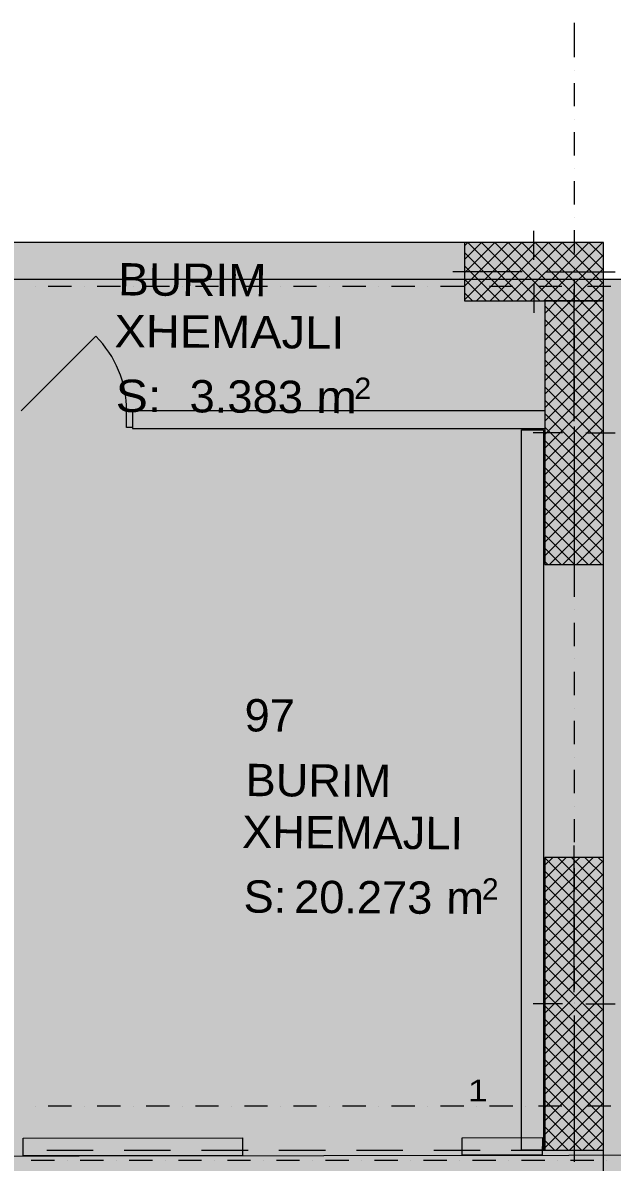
# Model space of a CAD drawing. Header units: centimetres. Extents: x -6805 to 4309, y -7338 to 617.
# Drawn here: x -3332 to -2929, y -316 to 462 of the extents above; entities that cross this region are included whole.
import ezdxf

# ---------------------------------------------------------------- set-up
doc = ezdxf.new("R2010")
doc.units = ezdxf.units.CM
for name, color, linetype in [('PDF_ - muret e reja_te kryera', 7, 'Continuous'), ('PDF_- DEPO', 7, 'Continuous'), ('PDF_- GARAZHE', 7, 'Continuous'), ('PDF_A - Fill Zone', 7, 'Continuous'), ('PDF_A - Muret', 7, 'Continuous'), ('PDF_A - Shtyllat', 7, 'Continuous')]:
    doc.layers.add(name, color=color, linetype=linetype)
for name, color, linetype, true_color in [('PDF_ - rruga_ndarjet anesore', 7, 'Continuous', 0x7f7f7f), ('PDF_065 Möbel Einrichtung', 7, 'Continuous', 0x7f7f7f), ('PDF_A - Akset', 7, 'Continuous', 0xfd4435), ('PDF_A - Pllaka Themel', 7, 'Continuous', 0x7f7f7f), ('PDF_A -Polyline', 7, 'Continuous', 0x7f7f7f), ('PDF_A1 - Bodrumi -1', 7, 'Continuous', 0x7f7f7f)]:
    doc.layers.add(name, color=color, linetype=linetype, true_color=true_color)
doc.styles.add('PDF Arial', font='')
doc.styles.get('PDF Arial').set_extended_font_data('Arial')

msp = doc.modelspace()

# ---------------------------------------------------------------- hatches: boundary and pattern name
at = {"layer": 'PDF_- DEPO', "true_color": 0xccccff, "transparency": 33554559}
msp.add_hatch(color=254, dxfattribs=at).paths.add_polyline_path([(-3360.11, 197.21), (-3360.11, 287.29), (-3029.83, 287.29), (-3029.83, 272.27), (-2974.78, 272.27), (-2974.78, 197.21)])
at = {"layer": 'PDF_A - Fill Zone', "true_color": 0x93a0c6, "transparency": 33554559}
msp.add_hatch(color=253, dxfattribs=at).paths.add_polyline_path([(-5652.02, -828.73), (-5652.02, -308.22), (-2934.75, -308.22), (-2934.75, -828.73), (-3797.97, -828.73), (-3797.97, -1151.51), (-3993.14, -1151.51), (-3993.14, -1589.37), (-4328.42, -1589.37), (-4328.42, -1061.43), (-4503.56, -1061.43), (-4503.56, -828.73)])
at = {"layer": 'PDF_A - Pllaka Themel', "true_color": 0xd5d5d5, "transparency": 33554559}
h = msp.add_hatch(color=254, dxfattribs=at)
h.paths.add_polyline_path([(-5581.92, -878.77), (-5581.92, -838.74), (-5656.99, -838.74), (-5656.99, -378.27), (-5641.97, -378.27), (-5641.97, 287.29), (-2884.66, 287.29), (-432.6, 287.29), (-419.79, 287.29), (978.3, 287.29), (978.3, -308.22), (1644.1, -308.22), (1644.1, -1142.36), (931.04, -1302.36), (1552.22, -1164.4), (1863.25, -2555.08), (1863.27, -2555.07), (2158.71, -3867.26), (2155.22, -3868.03), (2646.93, -6059.23), (2017.8, -6200.41), (2017.67, -6199.86), (-1597.03, -7011.01), (-1702.67, -6540.31), (-1846.28, -6572.52), (-1976.98, -6060.13), (-1982.53, -5964.43), (-1838.96, -5932.29), (-2055.74, -4966.25), (-2419.29, -4966.25), (-2929.7, -4966.25), (-2929.7, -2144.79), (-2909.68, -2144.79), (-2904.73, -1595.67), (-4731.2, -1619.36), (-4671.15, -1619.36), (-4671.15, -2159.83), (-5099.03, -2159.81), (-5102.54, -2159.76), (-5106.05, -2159.61), (-5109.55, -2159.37), (-5113.04, -2159.02), (-5116.52, -2158.59), (-5119.99, -2158.04), (-5123.44, -2157.41), (-5126.87, -2156.67), (-5130.27, -2155.85), (-5133.66, -2154.92), (-5137.02, -2153.9), (-5140.35, -2152.79), (-5143.64, -2151.59), (-5146.9, -2150.29), (-5150.13, -2148.9), (-5153.31, -2147.42), (-5156.45, -2145.85), (-5159.54, -2144.2), (-5162.59, -2142.46), (-5165.59, -2140.63), (-5168.53, -2138.72), (-5171.42, -2136.74), (-5174.26, -2134.66), (-5177.03, -2132.51), (-5179.74, -2130.29), (-5182.39, -2127.99), (-5184.97, -2125.61), (-5187.49, -2123.17), (-5189.94, -2120.65), (-5192.31, -2118.06), (-5194.61, -2115.42), (-5196.84, -2112.71), (-5198.99, -2109.93), (-5201.06, -2107.1), (-5203.05, -2104.21), (-5204.96, -2101.26), (-5206.78, -2098.27), (-5208.52, -2095.21), (-5210.18, -2092.12), (-5211.74, -2088.99), (-5213.22, -2085.8), (-5214.61, -2082.58), (-5215.9, -2079.32), (-5217.11, -2076.02), (-5218.22, -2072.69), (-5219.24, -2069.33), (-5220.16, -2065.95), (-5220.99, -2062.55), (-5221.72, -2059.11), (-5222.36, -2055.66), (-5222.9, -2052.19), (-5223.34, -2048.71), (-5223.69, -2045.22), (-5223.93, -2041.71), (-5224.08, -2038.21), (-5224.13, -2034.71), (-5224.12, -1589.37), (-5276.67, -1564.36), (-5842.14, -1564.36), (-5842.14, -878.77)])
h.paths.add_polyline_path([(-1884.8, -2746.4), (-1725.78, -2754.1), (-263.28, -2617.91), (-272.05, -2578.85), (-296.78, -2580.25), (-343.47, -2075.77), (-1348.13, -2129.78), (-1534.78, -2147.18), (-1533.4, -2162.02), (-1836.78, -2167.48), (-1836.78, -2147.45), (-1876.81, -2147.45), (-1876.81, -2187.49), (-1531.07, -2187.03), (-1493.33, -2681.24), (-1884.8, -2706.36)])
h.paths.add_polyline_path([(-452.61, -1589.37), (-91.92, -1583.39), (-92.31, -1174.02), (283, -1174.02), (283, -828.73), (-419.79, -828.73), (-427.6, -828.73), (-452.61, -828.73)])
h.paths.add_polyline_path([(413.21, -3713.81), (401.11, -3715.64), (389.02, -3717.55), (376.94, -3719.54), (364.87, -3721.61), (352.83, -3723.77), (340.79, -3726.01), (328.77, -3728.32), (316.77, -3730.71), (304.78, -3733.18)])
at = {"layer": 'PDF_A - Pllaka Themel', "true_color": 0xbfbfbf, "transparency": 33554559}
h = msp.add_hatch(color=9, dxfattribs=at)
h.paths.add_polyline_path([(-5637.01, -378.27), (-5637.01, -315.22), (-447.66, -308.19), (-447.66, -308.22), (963.52, -308.22), (963.52, -763.68), (936, -763.68), (936, -863.76), (963.52, -863.76), (964.76, -1337.14), (925.69, -1345.91), (892.3, -1353.4), (988.45, -1782.56), (1104.37, -2300.85), (1195.01, -2706.12), (1170.59, -2711.59), (1193.36, -2813.05), (1455.74, -3983.06), (1827.47, -5638.02), (1828.36, -5640.74), (1829.15, -5643.5), (1829.85, -5646.27), (1830.45, -5649.07), (1830.96, -5651.88), (1831.36, -5654.72), (1831.66, -5657.56), (1831.87, -5660.41), (1831.97, -5663.28), (1831.97, -5666.14), (1831.89, -5669), (1831.69, -5671.85), (1831.39, -5674.7), (1831, -5677.54), (1830.51, -5680.35), (1829.92, -5683.16), (1829.24, -5685.93), (1828.46, -5688.68), (1827.57, -5691.41), (1826.6, -5694.1), (1825.54, -5696.75), (1824.38, -5699.37), (1823.12, -5701.94), (1821.78, -5704.47), (1820.36, -5706.95), (1818.84, -5709.39), (1817.26, -5711.76), (1815.57, -5714.08), (1813.81, -5716.34), (1811.98, -5718.54), (1810.07, -5720.67), (1808.09, -5722.73), (1806.03, -5724.72), (1803.91, -5726.64), (1801.72, -5728.48), (1799.47, -5730.25), (1797.16, -5731.93), (1794.79, -5733.54), (1792.36, -5735.06), (1789.88, -5736.5), (1787.36, -5737.84), (1784.8, -5739.1), (1782.18, -5740.27), (1779.53, -5741.34), (1776.84, -5742.32), (-1865.84, -6559.76), (-1972.03, -6060.13), (1187.39, -5351.16), (1189.51, -5350.66), (1191.61, -5350.07), (1193.68, -5349.39), (1195.73, -5348.62), (1197.73, -5347.75), (1199.69, -5346.8), (1201.61, -5345.77), (1203.49, -5344.64), (1205.3, -5343.44), (1207.07, -5342.15), (1208.77, -5340.79), (1210.42, -5339.35), (1212, -5337.85), (1213.51, -5336.27), (1214.94, -5334.62), (1216.3, -5332.92), (1217.59, -5331.15), (1218.79, -5329.34), (1219.92, -5327.46), (1220.96, -5325.54), (1221.91, -5323.58), (1222.78, -5321.58), (1223.55, -5319.53), (1224.23, -5317.46), (1224.82, -5315.36), (1225.32, -5313.24), (1225.72, -5311.09), (1226.02, -5308.93), (1226.23, -5306.75), (1226.34, -5304.58), (1226.35, -5302.4), (1226.28, -5300.21), (1226.1, -5298.04), (1225.82, -5295.88), (1225.45, -5293.73), (1224.97, -5291.59), (967.71, -4147.99), (967.16, -4145.82), (966.5, -4143.68), (965.76, -4141.58), (964.92, -4139.51), (963.99, -4137.47), (962.97, -4135.49), (961.86, -4133.55), (960.67, -4131.65), (959.39, -4129.82), (958.04, -4128.05), (956.6, -4126.34), (955.09, -4124.68), (953.5, -4123.11), (951.86, -4121.6), (950.14, -4120.18), (948.36, -4118.82), (946.52, -4117.55), (944.63, -4116.36), (942.68, -4115.26), (940.7, -4114.24), (938.66, -4113.31), (936.59, -4112.48), (934.48, -4111.74), (932.34, -4111.1), (930.17, -4110.55), (927.98, -4110.1), (925.78, -4109.75), (923.56, -4109.49), (921.33, -4109.34), (919.09, -4109.28), (916.86, -4109.32), (914.63, -4109.47), (912.41, -4109.71), (910.2, -4110.05), (908.01, -4110.49), (526.4, -4196.13), (467.81, -4209.28), (455.58, -4213.1), (443.37, -4217.02), (431.2, -4221.04), (419.06, -4225.14), (406.95, -4229.34), (394.87, -4233.64), (382.82, -4238.02), (370.82, -4242.51), (358.84, -4247.08), (346.9, -4251.74), (335, -4256.5), (323.13, -4261.35), (311.3, -4266.29), (299.52, -4271.32), (287.76, -4276.44), (276.06, -4281.65), (264.38, -4286.96), (252.76, -4292.35), (241.17, -4297.83), (229.62, -4303.41), (218.13, -4309.06), (206.67, -4314.81), (195.26, -4320.65), (183.89, -4326.58), (172.57, -4332.6), (161.3, -4338.69), (150.07, -4344.88), (138.9, -4351.16), (127.76, -4357.52), (116.69, -4363.96), (105.66, -4370.49), (94.67, -4377.1), (83.75, -4383.8), (72.87, -4390.59), (62.05, -4397.46), (51.28, -4404.41), (40.57, -4411.44), (29.91, -4418.56), (19.3, -4425.76), (8.75, -4433.04), (-1.74, -4440.41), (-13.44, -4447.77), (-25.18, -4455.07), (-36.98, -4462.26), (-48.83, -4469.39), (-60.73, -4476.42), (-72.67, -4483.38), (-84.67, -4490.25), (-96.72, -4497.03), (-108.81, -4503.72), (-120.96, -4510.33), (-133.14, -4516.85), (-145.38, -4523.29), (-157.66, -4529.64), (-169.99, -4535.9), (-182.35, -4542.07), (-194.77, -4548.16), (-207.22, -4554.16), (-219.72, -4560.06), (-232.26, -4565.88), (-244.84, -4571.62), (-257.46, -4577.25), (-270.12, -4582.81), (-282.82, -4588.26), (-295.56, -4593.64), (-308.33, -4598.91), (-321.15, -4604.1), (-333.99, -4609.2), (-346.88, -4614.21), (-359.81, -4619.12), (-372.76, -4623.95), (-385.74, -4628.67), (-398.77, -4633.31), (-411.82, -4637.86), (-424.92, -4642.31), (-438.03, -4646.67), (-451.18, -4650.93), (-464.37, -4655.11), (-477.57, -4659.18), (-490.81, -4663.17), (-2040.76, -5010.98), (-2050.79, -4966.25), (-2414.34, -4966.25), (-2414.34, -4749.36), (-2414.57, -2387.78), (-2414.58, -2276.48), (-2415.05, -2272.78), (-2415.63, -2269.1), (-2416.31, -2265.43), (-2417.08, -2261.78), (-2417.93, -2258.14), (-2418.89, -2254.54), (-2419.94, -2250.96), (-2421.09, -2247.41), (-2422.32, -2243.88), (-2423.65, -2240.39), (-2425.06, -2236.94), (-2426.57, -2233.53), (-2428.15, -2230.15), (-2429.84, -2226.82), (-2431.6, -2223.53), (-2433.45, -2220.29), (-2435.38, -2217.11), (-2437.39, -2213.97), (-2439.5, -2210.88), (-2441.67, -2207.85), (-2443.93, -2204.87), (-2446.26, -2201.96), (-2448.66, -2199.11), (-2451.13, -2196.32), (-2453.69, -2193.59), (-2456.31, -2190.94), (-2459, -2188.35), (-2461.74, -2185.84), (-2464.57, -2183.38), (-2467.45, -2181.02), (-2470.39, -2178.72), (-2473.38, -2176.5), (-2476.44, -2174.36), (-2479.55, -2172.3), (-2482.72, -2170.32), (-2485.93, -2168.43), (-2489.19, -2166.61), (-2492.5, -2164.89), (-2495.85, -2163.24), (-2499.24, -2161.69), (-2502.68, -2160.23), (-2506.15, -2158.85), (-2509.65, -2157.57), (-2513.18, -2156.38), (-2904.72, -2164.81), (-2899.72, -1589.37), (-2414.31, -1589.37), (-2414.31, -828.73), (-4726.25, -828.73), (-4726.25, -1619.36), (-5219.16, -1619.35), (-5219.16, -2036.14), (-5219.17, -2034.71), (-5219.16, -1589.37), (-5271.71, -1564.36), (-5253.39, -1564.36), (-5253.39, -878.77), (-5576.97, -878.77), (-5576.97, -838.74), (-5652.02, -838.74), (-5652.02, -378.27)])
h.paths.add_polyline_path([(-1883.87, -1589.37), (-1863.84, -1589.37), (-1863.84, -1634.38), (-1863.88, -1634.38), (-1863.88, -2147.18), (-1836.55, -2147.45), (-1871.85, -2147.45), (-1871.85, -2187.49), (-1831.82, -2187.43), (-1831.82, -2147.5), (-1529.51, -2150.6), (-1526.54, -2182.48), (-1488.38, -2681.24), (-1718.52, -2706.37), (-1879.85, -2706.36), (-1879.85, -2746.4), (-1720.83, -2754.1), (-221.28, -2598.22), (-135.83, -2979.09), (-1425.42, -3268.45), (-1880.43, -3268.45), (-1873.52, -4356.82), (-1873.76, -4358.94), (-1873.89, -4361.07), (-1873.93, -4363.2), (-1873.88, -4365.33), (-1873.71, -4367.46), (-1873.46, -4369.58), (-1873.11, -4371.68), (-1872.67, -4373.76), (-1872.13, -4375.84), (-1871.5, -4377.87), (-1870.77, -4379.88), (-1869.95, -4381.85), (-1869.05, -4383.78), (-1868.06, -4385.67), (-1866.97, -4387.5), (-1865.81, -4389.3), (-1864.58, -4391.03), (-1863.26, -4392.71), (-1861.87, -4394.32), (-1860.39, -4395.87), (-1858.86, -4397.35), (-1857.26, -4398.76), (-1855.59, -4400.1), (-1853.87, -4401.36), (-1852.09, -4402.54), (-1850.27, -4403.63), (-1848.39, -4404.64), (-1846.46, -4405.56), (-1844.51, -4406.4), (-1842.5, -4407.15), (-1840.47, -4407.79), (-1838.41, -4408.35), (-1836.33, -4408.82), (-1834.23, -4409.19), (-1832.12, -4409.47), (-1829.99, -4409.65), (-1827.86, -4409.72), (-1825.73, -4409.7), (-1823.6, -4409.59), (-1821.48, -4409.38), (-1819.37, -4409.07), (-657.92, -4148.44), (-657.8, -4148.96), (-640.87, -4142.08), (-623.98, -4135.12), (-607.12, -4128.08), (-590.3, -4120.94), (-573.52, -4113.7), (-556.78, -4106.38), (-540.08, -4098.97), (-523.41, -4091.48), (-506.79, -4083.89), (-490.21, -4076.22), (-473.66, -4068.46), (-457.17, -4060.61), (-440.7, -4052.67), (-424.29, -4044.65), (-407.92, -4036.54), (-391.58, -4028.34), (-375.3, -4020.05), (-359.06, -4011.68), (-342.86, -4003.22), (-326.71, -3994.68), (-310.6, -3986.05), (-294.54, -3977.33), (-278.53, -3968.52), (-262.57, -3959.64), (-246.65, -3950.67), (-230.77, -3941.62), (-214.95, -3932.48), (-199.18, -3923.26), (-183.46, -3913.95), (-171.76, -3907.67), (-160.01, -3901.48), (-148.21, -3895.39), (-136.38, -3889.37), (-124.5, -3883.45), (-112.58, -3877.6), (-100.62, -3871.85), (-88.61, -3866.18), (-76.56, -3860.6), (-64.48, -3855.1), (-52.35, -3849.7), (-40.19, -3844.39), (-27.98, -3839.16), (-15.74, -3834.02), (-3.46, -3828.97), (8.86, -3824), (21.21, -3819.14), (33.59, -3814.35), (46.01, -3809.67), (58.47, -3805.06), (70.95, -3800.56), (83.47, -3796.14), (96.03, -3791.81), (108.6, -3787.57), (121.22, -3783.42), (133.86, -3779.37), (146.53, -3775.41), (159.23, -3771.54), (171.96, -3767.76), (184.72, -3764.08), (197.49, -3760.49), (210.3, -3756.99), (223.14, -3753.59), (235.99, -3750.28), (248.88, -3747.06), (261.78, -3743.94), (274.7, -3740.9), (287.65, -3737.97), (300.62, -3735.12), (313.61, -3732.38), (326.61, -3729.72), (339.65, -3727.16), (352.69, -3724.7), (365.76, -3722.33), (378.83, -3720.06), (391.93, -3717.88), (405.04, -3715.79), (418.17, -3713.81), (787.26, -3630.98), (789.38, -3630.46), (791.47, -3629.84), (793.53, -3629.14), (795.57, -3628.34), (797.56, -3627.45), (799.52, -3626.48), (801.42, -3625.43), (803.29, -3624.3), (805.1, -3623.08), (806.86, -3621.79), (808.55, -3620.42), (810.19, -3618.97), (811.77, -3617.46), (813.27, -3615.88), (814.71, -3614.24), (816.07, -3612.54), (817.36, -3610.77), (818.57, -3608.95), (819.69, -3607.09), (820.73, -3605.17), (821.69, -3603.21), (822.57, -3601.21), (823.36, -3599.18), (824.06, -3597.11), (824.66, -3595.01), (825.17, -3592.89), (825.6, -3590.75), (825.93, -3588.6), (826.16, -3586.43), (826.3, -3584.25), (826.34, -3582.06), (826.3, -3579.89), (826.14, -3577.71), (825.91, -3575.54), (825.57, -3573.38), (825.14, -3571.24), (681.41, -2927.91), (734.37, -2916.03), (711.61, -2814.58), (658.74, -2826.44), (287.95, -1174.02), (287.95, -828.73), (-447.66, -828.73), (-1883.87, -828.73)])

# ---------------------------------------------------------------- linework, layer by layer
at = {"layer": 'PDF_ - muret e reja_te kryera', "lineweight": 0}
for points in [[(-3332.95, 197.21), (-3282, 248.16)], [(-3260.89, 185.7), (-3260.89, 197.21)], [(-3260.89, 197.21), (-3256.89, 197.21)], [(-3256.89, 197.21), (-3253.19, 197.21)], [(-3256.89, 197.21), (-3256.89, 185.7)], [(-2974.78, 197.21), (-3256.89, 197.21)], [(-3256.89, 197.21), (-3256.89, 185.7)], [(-3256.89, 197.21), (-3256.89, 185.7)], [(-3256.89, 197.21), (-3256.89, 185.7)], [(-3256.89, 197.21), (-3253.19, 197.21)], [(-3256.89, 197.21), (-3253.19, 197.21)], [(-3256.89, 185.7), (-3260.89, 185.7)], [(-3256.89, 185.7), (-3256.89, 185.2)], [(-3256.89, 185.7), (-3256.89, 185.2)], [(-3256.89, 185.7), (-3256.89, 185.2)], [(-3256.89, 185.2), (-3253.19, 185.2)], [(-3256.89, 185.2), (-2974.78, 185.2)], [(-3256.89, 185.2), (-3253.19, 185.2)], [(-3256.89, 185.2), (-3253.19, 185.2)]]:
    msp.add_lwpolyline(points, dxfattribs=at)
msp.add_arc((-3332.96, 197.2), 72.07, 0.00595, 44.9983, dxfattribs=at)
at = {"layer": 'PDF_ - muret e reja_te kryera', "color": 7, "true_color": 0xffffff, "transparency": 33554559}
for points in [[(-3336.95, 197.21), (-3256.89, 197.21), (-3336.95, 185.2), (-3256.89, 185.2)], [(-3256.89, 185.7), (-3260.89, 185.7), (-3256.89, 197.21), (-3260.89, 197.21)]]:
    msp.add_solid(points, dxfattribs=at)
at = {"layer": 'PDF_ - muret e reja_te kryera', "transparency": 33554559}
msp.add_solid([(-2974.78, 197.21), (-2974.78, 185.2), (-3256.89, 197.21), (-3256.89, 185.2)], dxfattribs=at)
at = {"layer": 'PDF_ - rruga_ndarjet anesore', "lineweight": 0}
for points in [[(-3331.71, -300.09), (-3181.58, -299.89)], [(-3331.69, -312.1), (-3331.71, -300.09)], [(-3181.58, -299.89), (-3181.57, -311.9)], [(-3031.45, -299.68), (-2976.39, -299.6)], [(-3031.43, -311.69), (-3031.45, -299.68)], [(-2976.39, -299.6), (-2976.56, -311.62)], [(-3181.57, -311.9), (-3331.69, -312.1)], [(-2976.56, -311.62), (-3031.43, -311.69)]]:
    msp.add_lwpolyline(points, dxfattribs=at)
at = {"layer": 'PDF_ - rruga_ndarjet anesore', "color": 7, "true_color": 0xffffff, "transparency": 33554559}
for points in [[(-3181.58, -299.89), (-3181.57, -311.9), (-3331.71, -300.09), (-3331.69, -312.1)], [(-2976.39, -299.6), (-2976.56, -311.62), (-3031.45, -299.68), (-3031.43, -311.69)]]:
    msp.add_solid(points, dxfattribs=at)
at = {"layer": 'PDF_- GARAZHE', "color": 254, "true_color": 0xccccff, "transparency": 33554559}
msp.add_solid([(-3340.08, -308.22), (-3340.08, 192.21), (-2934.29, -308.22), (-2934.29, 192.21)], dxfattribs=at)
at = {"layer": 'PDF_065 Möbel Einrichtung', "lineweight": 0}
for points in [[(-2990.77, -308.22), (-2990.77, 184.2)], [(-2990.77, 184.2), (-2975.76, 184.2)], [(-2975.76, 184.2), (-2975.76, -308.22)], [(-2975.76, -308.22), (-2990.77, -308.22)]]:
    msp.add_lwpolyline(points, dxfattribs=at)
at = {"layer": 'PDF_065 Möbel Einrichtung', "color": 7, "true_color": 0xffffff, "transparency": 33554559}
msp.add_solid([(-2975.76, -308.22), (-2990.77, -308.22), (-2975.76, 184.2), (-2990.77, 184.2)], dxfattribs=at)
at = {"layer": 'PDF_A - Akset', "lineweight": 0}
for points in [[(-2954.76, 462.43), (-2954.76, 438.91)], [(-2954.76, 430.08), (-2954.76, 430.08)], [(-2954.76, 421.25), (-2954.76, 405.36)], [(-2954.76, 396.54), (-2954.76, 396.54)], [(-2954.76, 387.71), (-2954.76, 371.82)], [(-2954.76, 363), (-2954.76, 363)], [(-2954.76, 354.17), (-2954.76, 338.28)], [(-2954.76, 329.45), (-2954.76, 329.45)], [(-2954.76, 320.63), (-2954.76, 304.74)], [(-2954.76, 295.91), (-2954.76, 295.91)], [(-3323.33, 282.28), (-3323.33, 282.28)], [(-3298.62, 282.28), (-3314.51, 282.28)], [(-3289.79, 282.28), (-3289.79, 282.28)], [(-3265.07, 282.28), (-3280.96, 282.28)], [(-3256.24, 282.28), (-3256.24, 282.28)], [(-3231.53, 282.28), (-3247.42, 282.28)], [(-3222.71, 282.28), (-3222.71, 282.28)], [(-3197.99, 282.28), (-3213.87, 282.28)], [(-3189.16, 282.28), (-3189.16, 282.28)], [(-3164.45, 282.28), (-3180.34, 282.28)], [(-3155.62, 282.28), (-3155.62, 282.28)], [(-3130.91, 282.28), (-3146.8, 282.28)], [(-3122.07, 282.28), (-3122.07, 282.28)], [(-3097.36, 282.28), (-3113.25, 282.28)], [(-3088.54, 282.28), (-3088.54, 282.28)], [(-3063.82, 282.28), (-3079.71, 282.28)], [(-3055, 282.28), (-3055, 282.28)], [(-3030.27, 282.28), (-3046.16, 282.28)], [(-3021.45, 282.28), (-3021.45, 282.28)], [(-2996.74, 282.28), (-3012.63, 282.28)], [(-2987.91, 282.28), (-2987.91, 282.28)], [(-2963.2, 282.28), (-2979.08, 282.28)], [(-2954.76, 287.08), (-2954.76, 271.2)], [(-2954.36, 282.28), (-2954.36, 282.28)], [(-2929.65, 282.28), (-2945.54, 282.28)], [(-2954.76, 262.37), (-2954.76, 262.37)], [(-2954.76, 253.54), (-2954.76, 237.65)], [(-2954.76, 228.83), (-2954.76, 228.83)], [(-2954.76, 220), (-2954.76, 204.11)], [(-2954.76, 195.28), (-2954.76, 195.28)], [(-2954.76, 186.46), (-2954.76, 170.57)], [(-2954.76, 161.74), (-2954.76, 161.74)], [(-2954.76, 152.92), (-2954.76, 137.03)], [(-2954.76, 128.2), (-2954.76, 128.2)], [(-2954.76, 119.37), (-2954.76, 103.49)], [(-2954.76, 94.66), (-2954.76, 94.66)], [(-2954.76, 85.83), (-2954.76, 69.94)], [(-2954.76, 61.12), (-2954.76, 61.12)], [(-2954.76, 52.29), (-2954.76, 36.4)], [(-2954.76, 27.57), (-2954.76, 27.57)], [(-2954.76, 18.75), (-2954.76, 2.86)], [(-2954.76, -5.97), (-2954.76, -5.97)], [(-2954.76, -14.79), (-2954.76, -30.68)], [(-2954.76, -39.51), (-2954.76, -39.51)], [(-2954.76, -48.34), (-2954.76, -64.23)], [(-2954.76, -73.05), (-2954.76, -73.05)], [(-2954.76, -81.88), (-2954.76, -97.77)], [(-2954.76, -106.59), (-2954.76, -106.59)], [(-2954.76, -115.42), (-2954.76, -131.31)], [(-2954.76, -140.14), (-2954.76, -140.14)], [(-2954.76, -148.96), (-2954.76, -164.85)], [(-2954.76, -173.68), (-2954.76, -173.68)], [(-2954.76, -182.5), (-2954.76, -198.39)], [(-2954.76, -207.22), (-2954.76, -207.22)], [(-2954.76, -216.05), (-2954.76, -231.93)], [(-2954.76, -240.76), (-2954.76, -240.76)], [(-2954.76, -249.59), (-2954.76, -265.48)], [(-3323.33, -278.19), (-3323.33, -278.19)], [(-3298.62, -278.19), (-3314.51, -278.19)], [(-3289.79, -278.19), (-3289.79, -278.19)], [(-3265.07, -278.19), (-3280.96, -278.19)], [(-3256.24, -278.19), (-3256.24, -278.19)], [(-3231.53, -278.19), (-3247.42, -278.19)], [(-3222.71, -278.19), (-3222.71, -278.19)], [(-3197.99, -278.19), (-3213.87, -278.19)], [(-3189.16, -278.19), (-3189.16, -278.19)], [(-3164.45, -278.19), (-3180.34, -278.19)], [(-3155.62, -278.19), (-3155.62, -278.19)], [(-3130.91, -278.19), (-3146.8, -278.19)], [(-3122.07, -278.19), (-3122.07, -278.19)], [(-3097.36, -278.19), (-3113.25, -278.19)], [(-3088.54, -278.19), (-3088.54, -278.19)], [(-3063.82, -278.19), (-3079.71, -278.19)], [(-3055, -278.19), (-3055, -278.19)], [(-3030.27, -278.19), (-3046.16, -278.19)], [(-3021.45, -278.19), (-3021.45, -278.19)], [(-2996.74, -278.19), (-3012.63, -278.19)], [(-2987.91, -278.19), (-2987.91, -278.19)], [(-2963.2, -278.19), (-2979.08, -278.19)], [(-2954.76, -274.3), (-2954.76, -274.3)], [(-2954.36, -278.19), (-2954.36, -278.19)], [(-2929.65, -278.19), (-2945.54, -278.19)], [(-2954.76, -283.13), (-2954.76, -299.01)], [(-2954.76, -307.85), (-2954.76, -307.85)]]:
    msp.add_lwpolyline(points, dxfattribs=at)
at = {"layer": 'PDF_A - Akset', "color": 21, "lineweight": 0, "true_color": 0xff9955}
for points in [[(-3310.24, -315.22), (-3326.12, -315.22)], [(-3301.4, -315.22), (-3301.4, -315.22)], [(-3276.69, -315.22), (-3292.58, -315.22)], [(-3267.87, -315.22), (-3267.87, -315.22)], [(-3243.15, -315.22), (-3259.04, -315.22)], [(-3234.33, -315.22), (-3234.33, -315.22)], [(-3209.61, -315.22), (-3225.5, -315.22)], [(-3200.78, -315.22), (-3200.78, -315.22)], [(-3176.07, -315.22), (-3191.96, -315.22)], [(-3167.24, -315.22), (-3167.24, -315.22)], [(-3142.53, -315.22), (-3158.41, -315.22)], [(-3133.7, -315.22), (-3133.7, -315.22)], [(-3108.98, -315.22), (-3124.87, -315.22)], [(-3100.16, -315.22), (-3100.16, -315.22)], [(-3075.44, -315.22), (-3091.33, -315.22)], [(-3066.61, -315.22), (-3066.61, -315.22)], [(-3041.9, -315.22), (-3057.79, -315.22)], [(-3033.07, -315.22), (-3033.07, -315.22)], [(-3008.36, -315.22), (-3024.25, -315.22)], [(-2999.53, -315.22), (-2999.53, -315.22)], [(-2974.81, -315.22), (-2990.7, -315.22)], [(-2965.99, -315.22), (-2965.99, -315.22)], [(-2941.27, -315.22), (-2957.16, -315.22)], [(-2932.45, -315.22), (-2932.45, -315.22)]]:
    msp.add_lwpolyline(points, dxfattribs=at)
at = {"layer": 'PDF_A - Muret', "lineweight": 0}
for points in [[(-3029.83, 312.31), (-3360.11, 312.31)], [(-3360.11, 287.29), (-3029.83, 287.29)]]:
    msp.add_lwpolyline(points, dxfattribs=at)
at = {"layer": 'PDF_A - Muret', "transparency": 33554559}
msp.add_solid([(-3360.11, 312.31), (-3029.83, 312.31), (-3360.11, 287.29), (-3029.83, 287.29)], dxfattribs=at)
at = {"layer": 'PDF_A - Pllaka Themel', "lineweight": 0}
for points in [[(-5641.97, 287.29), (-2884.66, 287.29)], [(-5637.01, -315.22), (-447.66, -308.19)]]:
    msp.add_lwpolyline(points, dxfattribs=at)
at = {"layer": 'PDF_A - Shtyllat', "lineweight": 0}
for points in [[(-2982.29, 300.3), (-2982.29, 320.31)], [(-3029.83, 273.1), (-2990.62, 312.31)], [(-3029.83, 282.3), (-2999.82, 312.31)], [(-3029.83, 291.5), (-3009.01, 312.31)], [(-3029.83, 300.7), (-3018.22, 312.31)], [(-3029.83, 309.9), (-3027.41, 312.31)], [(-3029.83, 312.31), (-3029.83, 272.27)], [(-2934.75, 312.31), (-3029.83, 312.31)], [(-2987.38, 272.27), (-3027.41, 312.31)], [(-3021.45, 272.27), (-2981.41, 312.31)], [(-2978.18, 272.27), (-3018.22, 312.31)], [(-3012.25, 272.27), (-2972.22, 312.31)], [(-2968.99, 272.27), (-3009.01, 312.31)], [(-3003.05, 272.27), (-2963.02, 312.31)], [(-2959.78, 272.27), (-2999.82, 312.31)], [(-2993.85, 272.27), (-2953.81, 312.31)], [(-2950.58, 272.27), (-2990.62, 312.31)], [(-2984.65, 272.27), (-2944.62, 312.31)], [(-2941.38, 272.27), (-2981.41, 312.31)], [(-2975.45, 272.27), (-2935.41, 312.31)], [(-2934.75, 274.84), (-2972.22, 312.31)], [(-2934.75, 284.04), (-2963.02, 312.31)], [(-2934.75, 293.24), (-2953.81, 312.31)], [(-2934.75, 302.44), (-2944.62, 312.31)], [(-2934.75, 311.64), (-2935.41, 312.31)], [(-2934.75, 272.27), (-2934.75, 312.31)], [(-2996.59, 272.27), (-3029.83, 305.52)], [(-2966.25, 272.27), (-2934.75, 303.78)], [(-3005.78, 272.27), (-3029.83, 296.32)], [(-2990.29, 292.29), (-3037.83, 292.29)], [(-2982.29, 292.29), (-2982.29, 292.29)], [(-2974.28, 292.29), (-2926.74, 292.29)], [(-2957.05, 272.27), (-2934.75, 294.58)], [(-3014.99, 272.27), (-3029.83, 287.12)], [(-2982.29, 284.28), (-2982.29, 264.27)], [(-2947.85, 272.27), (-2934.75, 285.38)], [(-3024.18, 272.27), (-3029.83, 277.92)], [(-2954.76, 190.2), (-2954.76, 280.28)], [(-2938.65, 272.27), (-2934.75, 276.18)], [(-3029.83, 272.27), (-2934.75, 272.27)], [(-2974.78, 236.14), (-2938.65, 272.27)], [(-2974.78, 245.34), (-2947.85, 272.27)], [(-2974.78, 254.54), (-2957.05, 272.27)], [(-2974.78, 263.74), (-2966.25, 272.27)], [(-2934.75, 272.27), (-2974.78, 272.27)], [(-2974.78, 272.27), (-2974.78, 92.12)], [(-2934.75, 228.84), (-2974.78, 268.87)], [(-2974.78, 226.94), (-2934.75, 266.97)], [(-2934.75, 238.04), (-2968.99, 272.27)], [(-2934.75, 247.24), (-2959.78, 272.27)], [(-2934.75, 256.44), (-2950.58, 272.27)], [(-2934.75, 265.64), (-2941.38, 272.27)], [(-2934.75, 92.12), (-2934.75, 272.27)], [(-2934.75, 219.64), (-2974.78, 259.67)], [(-2974.78, 217.74), (-2934.75, 257.78)], [(-2934.75, 210.44), (-2974.78, 250.47)], [(-2974.78, 208.54), (-2934.75, 248.57)], [(-2934.75, 201.24), (-2974.78, 241.27)], [(-2974.78, 199.34), (-2934.75, 239.37)], [(-2934.75, 192.04), (-2974.78, 232.07)], [(-2974.78, 190.14), (-2934.75, 230.18)], [(-2934.75, 182.84), (-2974.78, 222.87)], [(-2974.78, 180.94), (-2934.75, 220.97)], [(-2934.75, 173.64), (-2974.78, 213.67)], [(-2974.78, 171.74), (-2934.75, 211.77)], [(-2934.75, 164.44), (-2974.78, 204.47)], [(-2974.78, 162.54), (-2934.75, 202.57)], [(-2934.75, 155.24), (-2974.78, 195.27)], [(-2974.78, 153.34), (-2934.75, 193.37)], [(-2962.77, 182.2), (-2982.79, 182.2)], [(-2934.75, 146.04), (-2974.78, 186.07)], [(-2974.78, 144.14), (-2934.75, 184.17)], [(-2954.76, 182.2), (-2954.76, 182.2)], [(-2946.76, 182.2), (-2926.74, 182.2)], [(-2934.75, 136.84), (-2974.78, 176.87)], [(-2974.78, 134.94), (-2934.75, 174.97)], [(-2954.76, 174.19), (-2954.76, 84.12)], [(-2934.75, 127.64), (-2974.78, 167.67)], [(-2974.78, 125.74), (-2934.75, 165.77)], [(-2934.75, 118.44), (-2974.78, 158.47)], [(-2974.78, 116.54), (-2934.75, 156.57)], [(-2934.75, 109.24), (-2974.78, 149.27)], [(-2974.78, 107.34), (-2934.75, 147.37)], [(-2934.75, 100.04), (-2974.78, 140.07)], [(-2974.78, 98.14), (-2934.75, 138.17)], [(-2936.03, 92.12), (-2974.78, 130.87)], [(-2971.6, 92.12), (-2934.75, 128.97)], [(-2945.24, 92.12), (-2974.78, 121.67)], [(-2962.4, 92.12), (-2934.75, 119.77)], [(-2954.43, 92.12), (-2974.78, 112.47)], [(-2953.2, 92.12), (-2934.75, 110.57)], [(-2963.63, 92.12), (-2974.78, 103.27)], [(-2944, 92.12), (-2934.75, 101.37)], [(-2972.84, 92.12), (-2974.78, 94.07)], [(-2974.78, 92.12), (-2934.75, 92.12)], [(-2934.8, 92.12), (-2934.75, 92.17)], [(-2954.76, -200.12), (-2954.76, -100.04)], [(-2974.78, -141.06), (-2941.76, -108.05)], [(-2974.78, -131.86), (-2950.97, -108.05)], [(-2974.78, -122.66), (-2960.16, -108.05)], [(-2974.78, -113.46), (-2969.37, -108.05)], [(-2934.75, -108.05), (-2974.78, -108.05)], [(-2974.78, -108.05), (-2974.78, -308.22)], [(-2934.75, -148.37), (-2974.78, -108.33)], [(-2934.75, -139.17), (-2965.87, -108.05)], [(-2934.75, -129.97), (-2956.66, -108.05)], [(-2934.75, -120.77), (-2947.47, -108.05)], [(-2934.75, -111.57), (-2938.27, -108.05)], [(-2934.75, -308.22), (-2934.75, -108.05)], [(-2974.78, -150.26), (-2934.75, -110.23)], [(-2934.75, -157.57), (-2974.78, -117.53)], [(-2974.78, -159.46), (-2934.75, -119.43)], [(-2934.75, -166.77), (-2974.78, -126.73)], [(-2974.78, -168.66), (-2934.75, -128.63)], [(-2934.75, -175.97), (-2974.78, -135.93)], [(-2974.78, -177.86), (-2934.75, -137.83)], [(-2934.75, -185.17), (-2974.78, -145.13)], [(-2974.78, -187.06), (-2934.75, -147.03)], [(-2934.75, -194.37), (-2974.78, -154.33)], [(-2974.78, -196.26), (-2934.75, -156.23)], [(-2934.75, -203.57), (-2974.78, -163.54)], [(-2974.78, -205.46), (-2934.75, -165.43)], [(-2934.75, -212.77), (-2974.78, -172.73)], [(-2974.78, -214.66), (-2934.75, -174.63)], [(-2934.75, -221.97), (-2974.78, -181.94)], [(-2974.78, -223.86), (-2934.75, -183.83)], [(-2934.75, -231.17), (-2974.78, -191.13)], [(-2974.78, -233.06), (-2934.75, -193.03)], [(-2934.75, -240.37), (-2974.78, -200.33)], [(-2974.78, -242.26), (-2934.75, -202.23)], [(-2962.77, -208.13), (-2982.79, -208.13)], [(-2934.75, -249.57), (-2974.78, -209.54)], [(-2954.76, -208.13), (-2954.76, -208.13)], [(-2946.76, -208.13), (-2926.74, -208.13)], [(-2974.78, -251.46), (-2934.75, -211.43)], [(-2954.76, -216.14), (-2954.76, -316.22)], [(-2934.75, -258.77), (-2974.78, -218.74)], [(-2974.78, -260.66), (-2934.75, -220.63)], [(-2934.75, -267.97), (-2974.78, -227.94)], [(-2974.78, -269.86), (-2934.75, -229.83)], [(-2934.75, -277.17), (-2974.78, -237.14)], [(-2974.78, -279.06), (-2934.75, -239.03)], [(-2934.75, -286.37), (-2974.78, -246.34)], [(-2974.78, -288.26), (-2934.75, -248.23)], [(-2934.75, -295.57), (-2974.78, -255.54)], [(-2974.78, -297.46), (-2934.75, -257.43)], [(-2934.75, -304.77), (-2974.78, -264.74)], [(-2974.78, -306.67), (-2934.75, -266.63)], [(-2940.5, -308.22), (-2974.78, -273.94)], [(-2967.13, -308.22), (-2934.75, -275.83)], [(-2949.7, -308.22), (-2974.78, -283.14)], [(-2957.93, -308.22), (-2934.75, -285.03)], [(-2958.9, -308.22), (-2974.78, -292.34)], [(-2948.72, -308.22), (-2934.75, -294.23)], [(-2968.1, -308.22), (-2974.78, -301.53)], [(-2939.53, -308.22), (-2934.75, -303.44)], [(-2974.78, -308.22), (-2934.75, -308.22)]]:
    msp.add_lwpolyline(points, dxfattribs=at)
at = {"layer": 'PDF_A - Shtyllat', "color": 8, "true_color": 0x7f7f7f, "transparency": 33554559}
for points in [[(-3029.83, 312.31), (-2934.75, 312.31), (-3029.83, 272.27), (-2934.75, 272.27)], [(-2974.78, 92.12), (-2974.78, 272.27), (-2934.75, 92.12), (-2934.75, 272.27)], [(-2974.78, -308.22), (-2974.78, -108.05), (-2934.75, -308.22), (-2934.75, -108.05)]]:
    msp.add_solid(points, dxfattribs=at)
at = {"layer": 'PDF_A -Polyline', "lineweight": 0}
for points in [[(-3315.52, -308.22), (-3283.75, -308.22)], [(-3262.56, -308.22), (-3230.79, -308.22)], [(-3209.6, -308.22), (-3177.83, -308.22)], [(-3156.65, -308.22), (-3124.87, -308.22)], [(-3103.68, -308.22), (-3071.9, -308.22)], [(-3050.72, -308.22), (-3018.94, -308.22)], [(-2997.76, -308.22), (-2974.78, -308.22)]]:
    msp.add_lwpolyline(points, dxfattribs=at)
at = {"layer": 'PDF_A1 - Bodrumi -1', "lineweight": 0}
for points in [[(-2934.75, 312.31), (-5677.05, 312.31)], [(-2934.75, -1589.37), (-2934.75, 312.31)]]:
    msp.add_lwpolyline(points, dxfattribs=at)

# ---------------------------------------------------------------- texts
at = {"layer": 'PDF_- DEPO', "attachment_point": 7, "rotation": 359.6, "style": 'PDF Arial'}
for s, insert, char_height in [('\\W1.020571;BURIM', (-3266.77, 275.76), 22.1067), ('\\W1.041368;XHEMAJLI', (-3269.26, 240.39), 22.1067), ('\\W1.068055;S:', (-3268.42, 196.15), 22.1067), ('\\W1.004091;3.383', (-3217.9, 195.83), 22.1067), ('\\W1.016485;2', (-3105.15, 205.31), 14.5905), ('\\W1.085362;m', (-3131.3, 195.68), 22.1067)]:
    msp.add_mtext(s, dxfattribs=dict(at, insert=insert, char_height=char_height))
at = {"layer": 'PDF_- GARAZHE', "attachment_point": 7, "rotation": 359.6, "style": 'PDF Arial'}
for s, insert, char_height in [('\\W1.001488;97', (-3180.28, -22.25), 22.1067), ('\\W1.000764;BURIM', (-3179.56, -66.49), 22.1067), ('\\W1.000709;XHEMAJLI', (-3181.93, -101.87), 22.1067), ('\\W1.002323;S:', (-3180.96, -146.11), 22.1067), ('\\W1.000931;20.273', (-3146.37, -146.33), 22.1067), ('\\W1.001521;2', (-3017.84, -136.95), 14.5905), ('\\W1.000269;m', (-3042.23, -146.59), 22.1067)]:
    msp.add_mtext(s, dxfattribs=dict(at, insert=insert, char_height=char_height))
at = {"layer": 'PDF_065 Möbel Einrichtung', "insert": (-3027.4, -274.83), "char_height": 14.7378, "attachment_point": 7, "style": 'PDF Arial'}
msp.add_mtext('\\W1.191871;1', dxfattribs=at)

doc.saveas('drawing.dxf')
